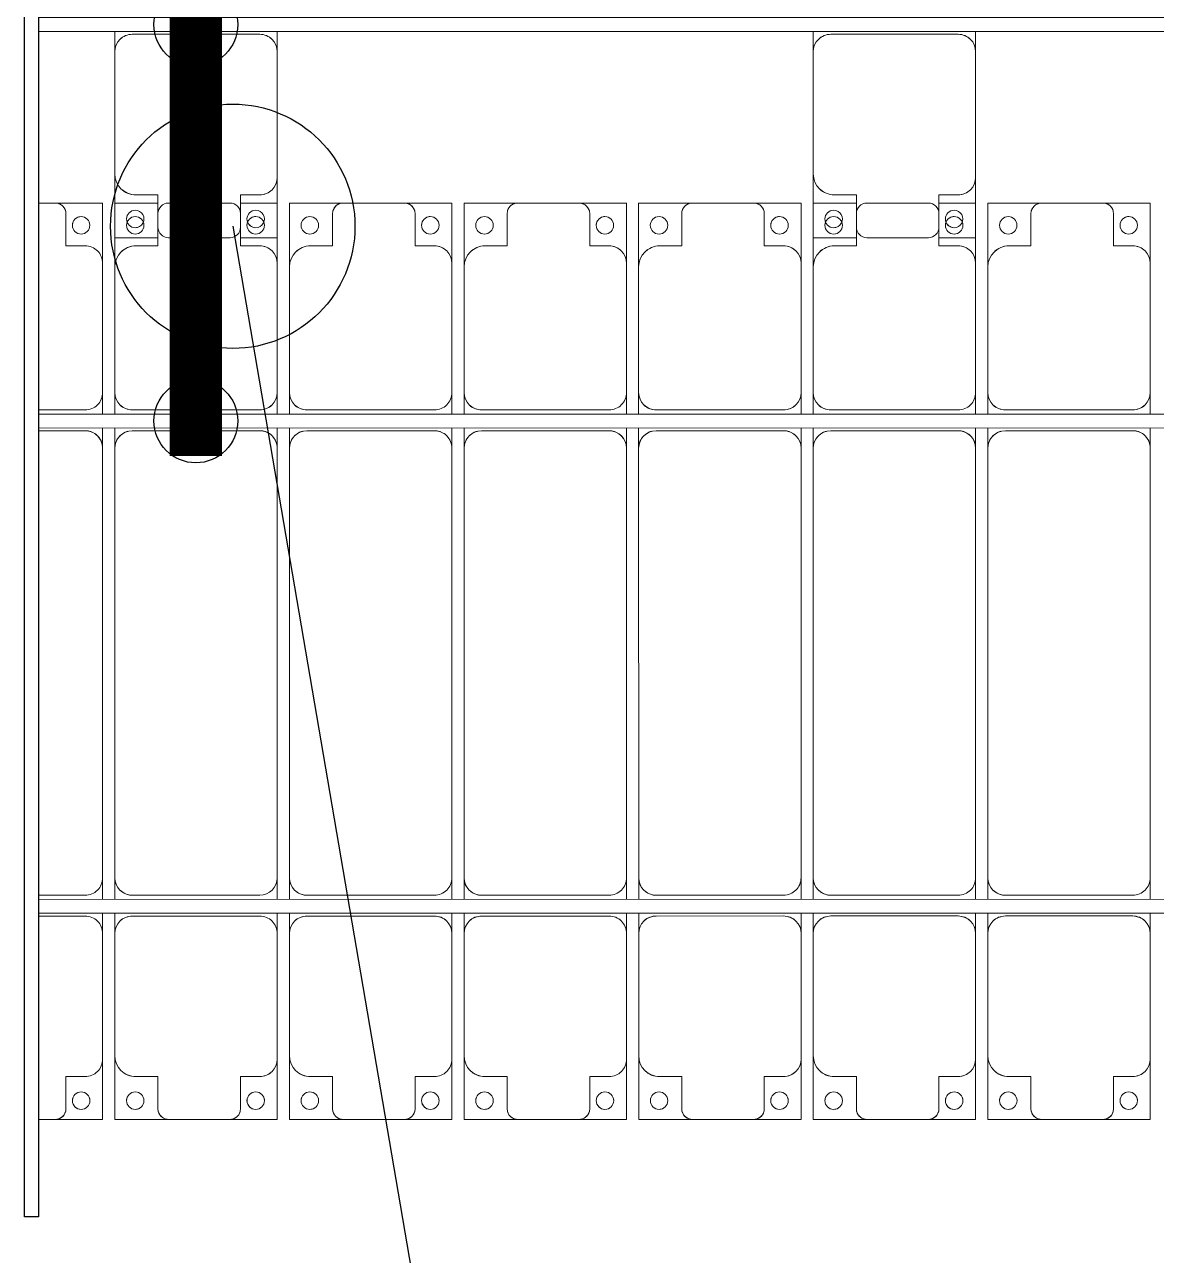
# Model space of a CAD drawing. Header units: millimetres. Extents: x -496478 to -186190, y -204059 to -87354.
# Drawn here: x -403232 to -399991, y -171108 to -167583 of the extents above; entities that cross this region are included whole.
import ezdxf

# ---------------------------------------------------------------- set-up
doc = ezdxf.new("R2010")
doc.units = ezdxf.units.MM
for name, color, linetype, lineweight in [('A-DETL-MBND', 5, 'Continuous', 9), ('A-GENM', 13, 'Continuous', 9), ('S-BEAM', 12, 'Continuous', 9)]:
    doc.layers.add(name, color=color, linetype=linetype, lineweight=lineweight)
for name, color, linetype in [('GC-BICH NEO', 6, 'Continuous'), ('GC-DAY NEO', 5, 'Continuous'), ('GC-HOP 40x60 GIA CUONG', 1, 'Continuous')]:
    doc.layers.add(name, color=color, linetype=linetype)

# ---------------------------------------------------------------- blocks, each defined once
blk = doc.blocks.new('Dải phao đi lại kèm đỡ invester - DẢI PHAO ĐI LẠI-18893-BỐ TRÍ KHUNG KẾT CẤU BÈ PIN 01')
at = {"layer": 'A-DETL-MBND', "color": 8}
for p, q in [((35588.2, 1312.2), (35540, 1312.2)), ((35588.2, 1312.2), (35723.4, 1312.2)), ((35723.4, 1312.2), (35588.2, 1312.2)), ((35723.4, 1312.2), (35723.4, 1139.7)), ((35758.4, 1312.2), (35881.8, 1312.2)), ((35758.4, 1129.7), (35758.4, 1312.2)), ((36088.2, 1312.2), (35911.8, 1312.2)), ((36118.2, 1312.2), (36223.4, 1312.2)), ((36223.4, 1312.2), (36223.4, 1139.7)), ((36258.4, 1312.2), (36411.8, 1312.2)), ((36258.4, 1129.7), (36258.4, 1312.2)), ((36411.8, 1312.2), (36258.4, 1312.2)), ((36588.2, 1312.2), (36411.8, 1312.2)), ((36588.2, 1312.2), (36723.4, 1312.2)), ((36723.4, 1312.2), (36588.2, 1312.2)), ((36723.4, 1312.2), (36723.4, 1139.7)), ((36758.4, 1312.2), (36911.8, 1312.2)), ((36758.4, 1129.7), (36758.4, 1312.2)), ((36911.8, 1312.2), (36758.4, 1312.2)), ((37088.2, 1312.2), (36911.8, 1312.2)), ((37088.2, 1312.2), (37223.4, 1312.2)), ((37223.4, 1312.2), (37088.2, 1312.2)), ((37223.4, 1312.2), (37223.4, 1139.7)), ((37258.4, 1312.2), (37411.8, 1312.2)), ((37258.4, 1129.7), (37258.4, 1312.2)), ((37411.8, 1312.2), (37258.4, 1312.2)), ((37588.2, 1312.2), (37411.8, 1312.2)), ((37588.2, 1312.2), (37723.4, 1312.2)), ((37723.4, 1312.2), (37588.2, 1312.2)), ((37723.4, 1312.2), (37723.4, 1139.7)), ((37758.4, 1312.2), (37881.8, 1312.2)), ((37758.4, 1129.7), (37758.4, 1312.2)), ((38088.2, 1312.2), (37911.8, 1312.2)), ((38118.2, 1312.2), (38223.4, 1312.2)), ((38223.4, 1312.2), (38223.4, 1139.7)), ((38258.4, 1312.2), (38411.8, 1312.2)), ((38258.4, 1129.7), (38258.4, 1312.2)), ((38411.8, 1312.2), (38258.4, 1312.2)), ((38588.2, 1312.2), (38411.8, 1312.2)), ((38588.2, 1312.2), (38723.4, 1312.2)), ((38723.4, 1312.2), (38588.2, 1312.2)), ((38723.4, 1312.2), (38723.4, 1139.7)), ((35618.2, 1189.7), (35618.2, 1282.2)), ((35881.8, 1282.2), (35881.8, 1189.7)), ((36118.2, 1189.7), (36118.2, 1282.2)), ((36381.8, 1282.2), (36381.8, 1189.7)), ((36618.2, 1189.7), (36618.2, 1282.2)), ((36881.8, 1282.2), (36881.8, 1189.7)), ((37118.2, 1189.7), (37118.2, 1282.2)), ((37381.8, 1282.2), (37381.8, 1189.7)), ((37618.2, 1189.7), (37618.2, 1282.2)), ((37881.8, 1282.2), (37881.8, 1189.7)), ((38118.2, 1189.7), (38118.2, 1282.2)), ((38381.8, 1282.2), (38381.8, 1189.7)), ((38618.2, 1189.7), (38618.2, 1282.2)), ((35673.4, 1189.7), (35618.2, 1189.7)), ((35881.8, 1189.7), (35818.4, 1189.7)), ((36173.4, 1189.7), (36118.2, 1189.7)), ((36381.8, 1189.7), (36318.4, 1189.7)), ((36673.4, 1189.7), (36618.2, 1189.7)), ((36881.8, 1189.7), (36818.4, 1189.7)), ((37173.4, 1189.7), (37118.2, 1189.7)), ((37381.8, 1189.7), (37318.4, 1189.7)), ((37673.4, 1189.7), (37618.2, 1189.7)), ((37881.8, 1189.7), (37818.4, 1189.7)), ((38173.4, 1189.7), (38118.2, 1189.7)), ((38381.8, 1189.7), (38318.4, 1189.7)), ((38673.4, 1189.7), (38618.2, 1189.7)), ((35723.4, 769.7), (35723.4, 1139.7)), ((35758.4, 1129.7), (35758.4, 769.7)), ((36223.4, 769.7), (36223.4, 1139.7)), ((36258.4, 1129.7), (36258.4, 769.7)), ((36723.4, 769.7), (36723.4, 1139.7)), ((36758.4, 1129.7), (36758.4, 769.7)), ((37223.4, 769.7), (37223.4, 1139.7)), ((37258.4, 1129.7), (37258.4, 769.7)), ((37723.4, 769.7), (37723.4, 1139.7)), ((37758.4, 1129.7), (37758.4, 769.7)), ((38223.4, 769.7), (38223.4, 1139.7)), ((38258.4, 1129.7), (38258.4, 769.7)), ((38723.4, 769.7), (38723.4, 1139.7)), ((35723.4, 769.7), (35723.4, 708)), ((35758.4, 708), (35758.4, 769.7)), ((36223.4, 769.7), (36223.4, 708)), ((36258.4, 708), (36258.4, 769.7)), ((36723.4, 769.7), (36723.4, 708)), ((36758.4, 708), (36758.4, 769.7)), ((37223.4, 769.7), (37223.4, 708)), ((37258.4, 708), (37258.4, 769.7)), ((37723.4, 769.7), (37723.4, 708)), ((37758.4, 708), (37758.4, 769.7)), ((38223.4, 769.7), (38223.4, 708)), ((38258.4, 708), (38258.4, 769.7)), ((38723.4, 769.7), (38723.4, 708)), ((35540, 719.7), (35673.4, 719.7)), ((35808.4, 719.7), (36173.4, 719.7)), ((36308.4, 719.7), (36673.4, 719.7)), ((36808.4, 719.7), (37173.4, 719.7)), ((37308.4, 719.7), (37673.4, 719.7)), ((37808.4, 719.7), (38173.4, 719.7)), ((38308.4, 719.7), (38673.4, 719.7)), ((35673.4, 660.3), (35540, 660.3)), ((35723.4, 668), (35723.4, 610.3)), ((35758.4, 610.3), (35758.4, 668)), ((36173.4, 660.3), (35808.4, 660.3)), ((36223.4, 668), (36223.4, 610.3)), ((36258.4, 610.3), (36258.4, 668)), ((36673.4, 660.3), (36308.4, 660.3)), ((36723.4, 668), (36723.4, 610.3)), ((36758.4, 610.3), (36758.4, 668)), ((37173.4, 660.3), (36808.4, 660.3)), ((37223.4, 668), (37223.4, 610.3)), ((37258.4, 610.3), (37258.4, 668)), ((37673.4, 660.3), (37308.4, 660.3)), ((37723.4, 668), (37723.4, 610.3)), ((37758.4, 610.3), (37758.4, 668)), ((38173.4, 660.3), (37808.4, 660.3)), ((38223.4, 668), (38223.4, 610.3)), ((38258.4, 610.3), (38258.4, 668)), ((38673.4, 660.3), (38308.4, 660.3)), ((38723.4, 668), (38723.4, 610.3)), ((35723.4, -620.3), (35723.4, 610.3)), ((35758.4, 610.3), (35758.4, -620.3)), ((36223.4, -620.3), (36223.4, 610.3)), ((36258.4, 610.3), (36258.4, -620.3)), ((36723.4, -620.3), (36723.4, 610.3)), ((36758.4, 610.3), (36758.4, -620.3)), ((37223.4, -620.3), (37223.4, 610.3)), ((37258.4, 610.3), (37258.4, -620.3)), ((37723.4, -620.3), (37723.4, 610.3)), ((37758.4, 610.3), (37758.4, -620.3)), ((38223.4, -620.3), (38223.4, 610.3)), ((38258.4, 610.3), (38258.4, -620.3)), ((38723.4, -620.3), (38723.4, 610.3)), ((35723.4, -620.3), (35723.4, -682)), ((35758.4, -682), (35758.4, -620.3)), ((36223.4, -620.3), (36223.4, -682)), ((36258.4, -682), (36258.4, -620.3)), ((36723.4, -620.3), (36723.4, -682)), ((36758.4, -682), (36758.4, -620.3)), ((37223.4, -620.3), (37223.4, -682)), ((37258.4, -682), (37258.4, -620.3)), ((37723.4, -620.3), (37723.4, -682)), ((37758.4, -682), (37758.4, -620.3)), ((38223.4, -620.3), (38223.4, -682)), ((38258.4, -682), (38258.4, -620.3)), ((38723.4, -620.3), (38723.4, -682)), ((35540, -670.3), (35673.4, -670.3)), ((35808.4, -670.3), (36173.4, -670.3)), ((36308.4, -670.3), (36673.4, -670.3)), ((36808.4, -670.3), (37173.4, -670.3)), ((37308.4, -670.3), (37673.4, -670.3)), ((37808.4, -670.3), (38173.4, -670.3)), ((38308.4, -670.3), (38673.4, -670.3)), ((35673.4, -729.7), (35540, -729.7)), ((35723.4, -722), (35723.4, -779.7)), ((35758.4, -779.7), (35758.4, -722)), ((36173.4, -729.7), (35808.4, -729.7)), ((36223.4, -722), (36223.4, -779.7)), ((36258.4, -779.7), (36258.4, -722)), ((36673.4, -729.7), (36308.4, -729.7)), ((36723.4, -722), (36723.4, -779.7)), ((36758.4, -779.7), (36758.4, -722)), ((37173.4, -729.7), (36808.4, -729.7)), ((37223.4, -722), (37223.4, -779.7)), ((37258.4, -779.7), (37258.4, -722)), ((37673.4, -729.7), (37308.4, -729.7)), ((37723.4, -722), (37723.4, -779.7)), ((37758.4, -779.7), (37758.4, -722)), ((38173.4, -729.7), (37808.4, -729.7)), ((38223.4, -722), (38223.4, -779.7)), ((38258.4, -779.7), (38258.4, -722)), ((38673.4, -729.7), (38308.4, -729.7)), ((38723.4, -722), (38723.4, -779.7)), ((35723.4, -1139.7), (35723.4, -779.7)), ((35758.4, -779.7), (35758.4, -1129.7)), ((36223.4, -1139.7), (36223.4, -779.7)), ((36258.4, -779.7), (36258.4, -1129.7)), ((36723.4, -1139.7), (36723.4, -779.7)), ((36758.4, -779.7), (36758.4, -1129.7)), ((37223.4, -1139.7), (37223.4, -779.7)), ((37258.4, -779.7), (37258.4, -1129.7)), ((37723.4, -1139.7), (37723.4, -779.7)), ((37758.4, -779.7), (37758.4, -1129.7)), ((38223.4, -1139.7), (38223.4, -779.7)), ((38258.4, -779.7), (38258.4, -1129.7)), ((38723.4, -1139.7), (38723.4, -779.7)), ((35723.4, -1139.7), (35723.4, -1312.2)), ((35758.4, -1312.2), (35758.4, -1129.7)), ((36223.4, -1139.7), (36223.4, -1312.2)), ((36258.4, -1312.2), (36258.4, -1129.7)), ((36723.4, -1139.7), (36723.4, -1312.2)), ((36758.4, -1312.2), (36758.4, -1129.7)), ((37223.4, -1139.7), (37223.4, -1312.2)), ((37258.4, -1312.2), (37258.4, -1129.7)), ((37723.4, -1139.7), (37723.4, -1312.2)), ((37758.4, -1312.2), (37758.4, -1129.7)), ((38223.4, -1139.7), (38223.4, -1312.2)), ((38258.4, -1312.2), (38258.4, -1129.7)), ((38723.4, -1139.7), (38723.4, -1312.2)), ((35618.2, -1282.2), (35618.2, -1189.7)), ((35618.2, -1189.7), (35673.4, -1189.7)), ((35818.4, -1189.7), (35881.8, -1189.7)), ((35881.8, -1189.7), (35881.8, -1282.2)), ((36118.2, -1282.2), (36118.2, -1189.7)), ((36118.2, -1189.7), (36173.4, -1189.7)), ((36318.4, -1189.7), (36381.8, -1189.7)), ((36381.8, -1189.7), (36381.8, -1282.2)), ((36618.2, -1282.2), (36618.2, -1189.7)), ((36618.2, -1189.7), (36673.4, -1189.7)), ((36818.4, -1189.7), (36881.8, -1189.7)), ((36881.8, -1189.7), (36881.8, -1282.2)), ((37118.2, -1282.2), (37118.2, -1189.7)), ((37118.2, -1189.7), (37173.4, -1189.7)), ((37318.4, -1189.7), (37381.8, -1189.7)), ((37381.8, -1189.7), (37381.8, -1282.2)), ((37618.2, -1282.2), (37618.2, -1189.7)), ((37618.2, -1189.7), (37673.4, -1189.7)), ((37818.4, -1189.7), (37881.8, -1189.7)), ((37881.8, -1189.7), (37881.8, -1282.2)), ((38118.2, -1282.2), (38118.2, -1189.7)), ((38118.2, -1189.7), (38173.4, -1189.7)), ((38318.4, -1189.7), (38381.8, -1189.7)), ((38381.8, -1189.7), (38381.8, -1282.2)), ((38618.2, -1282.2), (38618.2, -1189.7)), ((38618.2, -1189.7), (38673.4, -1189.7)), ((35540, -1312.2), (35588.2, -1312.2)), ((35723.4, -1312.2), (35588.2, -1312.2)), ((35588.2, -1312.2), (35723.4, -1312.2)), ((35911.8, -1312.2), (35758.4, -1312.2)), ((35758.4, -1312.2), (35911.8, -1312.2)), ((35911.8, -1312.2), (36088.2, -1312.2)), ((36223.4, -1312.2), (36088.2, -1312.2)), ((36088.2, -1312.2), (36223.4, -1312.2)), ((36411.8, -1312.2), (36258.4, -1312.2)), ((36258.4, -1312.2), (36411.8, -1312.2)), ((36411.8, -1312.2), (36588.2, -1312.2)), ((36723.4, -1312.2), (36588.2, -1312.2)), ((36588.2, -1312.2), (36723.4, -1312.2)), ((36911.8, -1312.2), (36758.4, -1312.2)), ((36758.4, -1312.2), (36911.8, -1312.2)), ((36911.8, -1312.2), (37088.2, -1312.2)), ((37223.4, -1312.2), (37088.2, -1312.2)), ((37088.2, -1312.2), (37223.4, -1312.2)), ((37411.8, -1312.2), (37258.4, -1312.2)), ((37258.4, -1312.2), (37411.8, -1312.2)), ((37411.8, -1312.2), (37588.2, -1312.2)), ((37723.4, -1312.2), (37588.2, -1312.2)), ((37588.2, -1312.2), (37723.4, -1312.2)), ((37911.8, -1312.2), (37758.4, -1312.2)), ((37758.4, -1312.2), (37911.8, -1312.2)), ((37911.8, -1312.2), (38088.2, -1312.2)), ((38223.4, -1312.2), (38088.2, -1312.2)), ((38088.2, -1312.2), (38223.4, -1312.2)), ((38411.8, -1312.2), (38258.4, -1312.2)), ((38258.4, -1312.2), (38411.8, -1312.2)), ((38411.8, -1312.2), (38588.2, -1312.2)), ((38723.4, -1312.2), (38588.2, -1312.2)), ((38588.2, -1312.2), (38723.4, -1312.2))]:
    blk.add_line(p, q, dxfattribs=at)
for centre, radius, start, end in [((35588.2, 1282.2), 30, 360, 90), ((35588.2, 1282.2), 30, 75, 90), ((35588.2, 1282.2), 30, 15, 90), ((35588.2, 1282.2), 30, 75, 90), ((35911.8, 1282.2), 30, 90, 180), ((36088.2, 1282.2), 30, 0, 90), ((36411.8, 1282.2), 30, 90, 180), ((36411.8, 1282.2), 30, 90, 165), ((36411.8, 1282.2), 30, 90, 105), ((36411.8, 1282.2), 30, 90, 105), ((36588.2, 1282.2), 30, 0, 90), ((36588.2, 1282.2), 30, 75, 90), ((36588.2, 1282.2), 30, 15, 90), ((36588.2, 1282.2), 30, 75, 90), ((36911.8, 1282.2), 30, 90, 180), ((36911.8, 1282.2), 30, 90, 165), ((36911.8, 1282.2), 30, 90, 105), ((36911.8, 1282.2), 30, 90, 105), ((37088.2, 1282.2), 30, 0, 90), ((37088.2, 1282.2), 30, 75, 90), ((37088.2, 1282.2), 30, 15, 90), ((37088.2, 1282.2), 30, 75, 90), ((37411.8, 1282.2), 30, 90, 180), ((37411.8, 1282.2), 30, 90, 165), ((37411.8, 1282.2), 30, 90, 105), ((37411.8, 1282.2), 30, 90, 105), ((37588.2, 1282.2), 30, 0, 90), ((37588.2, 1282.2), 30, 75, 90), ((37588.2, 1282.2), 30, 15, 90), ((37588.2, 1282.2), 30, 75, 90), ((37911.8, 1282.2), 30, 90, 180), ((38088.2, 1282.2), 30, 360, 90), ((38411.8, 1282.2), 30, 90, 180), ((38411.8, 1282.2), 30, 90, 165), ((38411.8, 1282.2), 30, 90, 105), ((38411.8, 1282.2), 30, 90, 105), ((38588.2, 1282.2), 30, 360, 90), ((38588.2, 1282.2), 30, 75, 90), ((38588.2, 1282.2), 30, 15, 90), ((38588.2, 1282.2), 30, 75, 90), ((35661.8, 1248.6), 25, 90, 270), ((35661.8, 1248.6), 25, 120, 135), ((35661.8, 1248.6), 25, 90, 105), ((35661.8, 1248.6), 25, 270, 90), ((35816.8, 1248.6), 25, 90, 270), ((35816.8, 1248.6), 25, 270, 90), ((36161.8, 1248.6), 25, 90, 270), ((36161.8, 1248.6), 25, 120, 135), ((36161.8, 1248.6), 25, 90, 105), ((36161.8, 1248.6), 25, 270, 90), ((36316.8, 1248.6), 25, 90, 270), ((36316.8, 1248.6), 25, 270, 90), ((36661.8, 1248.6), 25, 90, 270), ((36661.8, 1248.6), 25, 120, 135), ((36661.8, 1248.6), 25, 90, 105), ((36661.8, 1248.6), 25, 270, 90), ((36816.8, 1248.6), 25, 90, 270), ((36816.8, 1248.6), 25, 270, 90), ((37161.8, 1248.6), 25, 90, 270), ((37161.8, 1248.6), 25, 120, 135), ((37161.8, 1248.6), 25, 90, 105), ((37161.8, 1248.6), 25, 270, 90), ((37316.8, 1248.6), 25, 90, 270), ((37316.8, 1248.6), 25, 270, 90), ((37661.8, 1248.6), 25, 90, 270), ((37661.8, 1248.6), 25, 120, 135), ((37661.8, 1248.6), 25, 90, 105), ((37661.8, 1248.6), 25, 270, 90), ((37816.8, 1248.6), 25, 90, 270), ((37816.8, 1248.6), 25, 270, 90), ((38161.8, 1248.6), 25, 90, 270), ((38161.8, 1248.6), 25, 120, 135), ((38161.8, 1248.6), 25, 90, 105), ((38161.8, 1248.6), 25, 270, 90), ((38316.8, 1248.6), 25, 90, 270), ((38316.8, 1248.6), 25, 270, 90), ((38661.8, 1248.6), 25, 90, 270), ((38661.8, 1248.6), 25, 120, 135), ((38661.8, 1248.6), 25, 90, 105), ((38661.8, 1248.6), 25, 270, 90), ((35661.8, 1248.6), 25, 150, 180), ((36161.8, 1248.6), 25, 150, 180), ((36661.8, 1248.6), 25, 150, 180), ((37161.8, 1248.6), 25, 150, 180), ((37661.8, 1248.6), 25, 150, 180), ((38161.8, 1248.6), 25, 150, 180), ((38661.8, 1248.6), 25, 150, 180), ((35673.4, 1139.7), 50, 360, 90), ((35673.4, 1139.7), 50, 45, 90), ((35818.4, 1129.7), 60, 90, 180), ((35818.4, 1129.7), 60, 90, 135), ((36173.4, 1139.7), 50, 0, 90), ((36173.4, 1139.7), 50, 45, 90), ((36318.4, 1129.7), 60, 90, 180), ((36318.4, 1129.7), 60, 90, 135), ((36673.4, 1139.7), 50, 0, 90), ((36673.4, 1139.7), 50, 45, 90), ((36818.4, 1129.7), 60, 90, 180), ((36818.4, 1129.7), 60, 90, 135), ((37173.4, 1139.7), 50, 0, 90), ((37173.4, 1139.7), 50, 45, 90), ((37318.4, 1129.7), 60, 90, 180), ((37318.4, 1129.7), 60, 90, 135), ((37673.4, 1139.7), 50, 0, 90), ((37673.4, 1139.7), 50, 45, 90), ((37818.4, 1129.7), 60, 90, 180), ((37818.4, 1129.7), 60, 90, 135), ((38173.4, 1139.7), 50, 0, 90), ((38173.4, 1139.7), 50, 45, 90), ((38318.4, 1129.7), 60, 90, 180), ((38318.4, 1129.7), 60, 90, 135), ((38673.4, 1139.7), 50, 0, 90), ((38673.4, 1139.7), 50, 45, 90), ((35673.4, 769.7), 50, 270, 0), ((35808.4, 769.7), 50, 180, 270), ((36173.4, 769.7), 50, 270, 360), ((36308.4, 769.7), 50, 180, 270), ((36673.4, 769.7), 50, 270, 0), ((36808.4, 769.7), 50, 180, 270), ((37173.4, 769.7), 50, 270, 0), ((37308.4, 769.7), 50, 180, 270), ((37673.4, 769.7), 50, 270, 360), ((37808.4, 769.7), 50, 180, 270), ((38173.4, 769.7), 50, 270, 0), ((38308.4, 769.7), 50, 180, 270), ((38673.4, 769.7), 50, 270, 360), ((35673.4, 769.7), 50, 270, 315), ((35808.4, 769.7), 50, 225, 270), ((36173.4, 769.7), 50, 270, 315), ((36308.4, 769.7), 50, 225, 270), ((36673.4, 769.7), 50, 270, 315), ((36808.4, 769.7), 50, 225, 270), ((37173.4, 769.7), 50, 270, 315), ((37308.4, 769.7), 50, 227.2877, 270), ((37673.4, 769.7), 50, 270, 315), ((37808.4, 769.7), 50, 225, 270), ((38173.4, 769.7), 50, 270, 315), ((38308.4, 769.7), 50, 225, 270), ((38673.4, 769.7), 50, 270, 315), ((35673.4, 610.3), 50, 360, 90), ((35673.4, 610.3), 50, 15, 90), ((35808.4, 610.3), 50, 90, 180), ((35808.4, 610.3), 50, 105, 180), ((36173.4, 610.3), 50, 360, 90), ((36173.4, 610.3), 50, 15, 90), ((36308.4, 610.3), 50, 90, 180), ((36308.4, 610.3), 50, 105, 180), ((36673.4, 610.3), 50, 360, 90), ((36673.4, 610.3), 50, 15, 90), ((36808.4, 610.3), 50, 90, 180), ((36808.4, 610.3), 50, 105, 180), ((37173.4, 610.3), 50, 0, 90), ((37173.4, 610.3), 50, 15, 90), ((37308.4, 610.3), 50, 90, 180), ((37308.4, 610.3), 50, 135, 180), ((37308.4, 610.3), 50, 105, 132.7139), ((37673.4, 610.3), 50, 0, 90), ((37673.4, 610.3), 50, 15, 90), ((37808.4, 610.3), 50, 90, 180), ((37808.4, 610.3), 50, 105, 180), ((38173.4, 610.3), 50, 0, 90), ((38173.4, 610.3), 50, 15, 90), ((38308.4, 610.3), 50, 90, 180), ((38308.4, 610.3), 50, 105, 180), ((38673.4, 610.3), 50, 360, 90), ((38673.4, 610.3), 50, 15, 90), ((35673.4, -620.3), 50, 270, 0), ((35673.4, -620.3), 50, 270, 0), ((35808.4, -620.3), 50, 180, 270), ((35808.4, -620.3), 50, 195, 270), ((36173.4, -620.3), 50, 270, 360), ((36173.4, -620.3), 50, 270, 360), ((36308.4, -620.3), 50, 180, 270), ((36308.4, -620.3), 50, 195, 270), ((36673.4, -620.3), 50, 270, 0), ((36673.4, -620.3), 50, 270, 0), ((36808.4, -620.3), 50, 180, 270), ((36808.4, -620.3), 50, 195, 270), ((37173.4, -620.3), 50, 270, 0), ((37173.4, -620.3), 50, 270, 0), ((37308.4, -620.3), 50, 180, 270), ((37308.4, -620.3), 50, 195, 270), ((37673.4, -620.3), 50, 270, 0), ((37673.4, -620.3), 50, 270, 0), ((37808.4, -620.3), 50, 180, 270), ((37808.4, -620.3), 50, 195, 270), ((38173.4, -620.3), 50, 270, 0), ((38173.4, -620.3), 50, 270, 0), ((38308.4, -620.3), 50, 180, 270), ((38308.4, -620.3), 50, 195, 270), ((38673.4, -620.3), 50, 270, 0), ((38673.4, -620.3), 50, 270, 0), ((35673.4, -779.7), 50, 360, 90), ((35673.4, -779.7), 50, 45, 90), ((35808.4, -779.7), 50, 90, 180), ((35808.4, -779.7), 50, 90, 135), ((36173.4, -779.7), 50, 360, 90), ((36173.4, -779.7), 50, 45, 90), ((36308.4, -779.7), 50, 90, 180), ((36308.4, -779.7), 50, 90, 135), ((36673.4, -779.7), 50, 0, 90), ((36673.4, -779.7), 50, 45, 90), ((36808.4, -779.7), 50, 90, 180), ((36808.4, -779.7), 50, 90, 135), ((37173.4, -779.7), 50, 360, 90), ((37173.4, -779.7), 50, 45, 90), ((37308.4, -779.7), 50, 90, 180), ((37308.4, -779.7), 50, 90, 132.7406), ((37673.4, -779.7), 50, 0, 90), ((37673.4, -779.7), 50, 45, 90), ((37808.4, -779.7), 50, 90, 180), ((37808.4, -779.7), 50, 90, 135), ((38173.4, -779.7), 50, 0, 90), ((38173.4, -779.7), 50, 45, 90), ((38308.4, -779.7), 50, 90, 180), ((38308.4, -779.7), 50, 90, 135), ((38673.4, -779.7), 50, 0, 90), ((38673.4, -779.7), 50, 45, 90), ((35673.4, -1139.7), 50, 270, 0), ((35818.4, -1129.7), 60, 180, 270), ((36173.4, -1139.7), 50, 270, 360), ((36318.4, -1129.7), 60, 180, 270), ((36673.4, -1139.7), 50, 270, 0), ((36818.4, -1129.7), 60, 180, 270), ((37173.4, -1139.7), 50, 270, 0), ((37318.4, -1129.7), 60, 180, 270), ((37673.4, -1139.7), 50, 270, 360), ((37818.4, -1129.7), 60, 180, 270), ((38173.4, -1139.7), 50, 270, 360), ((38318.4, -1129.7), 60, 180, 270), ((38673.4, -1139.7), 50, 270, 360), ((35673.4, -1139.7), 50, 270, 315), ((35818.4, -1129.7), 60, 225, 270), ((36173.4, -1139.7), 50, 270, 315), ((36318.4, -1129.7), 60, 225, 270), ((36673.4, -1139.7), 50, 270, 315), ((36818.4, -1129.7), 60, 225, 270), ((37173.4, -1139.7), 50, 270, 315), ((37318.4, -1129.7), 60, 225, 270), ((37673.4, -1139.7), 50, 270, 315), ((37818.4, -1129.7), 60, 225, 270), ((38173.4, -1139.7), 50, 270, 315), ((38318.4, -1129.7), 60, 225, 270), ((38673.4, -1139.7), 50, 270, 315), ((35661.8, -1258.6), 25, 90, 270), ((35661.8, -1258.6), 25, 270, 90), ((35816.8, -1258.6), 25, 90, 270), ((35816.8, -1258.6), 25, 270, 90), ((36161.8, -1258.6), 25, 90, 270), ((36161.8, -1258.6), 25, 270, 90), ((36316.8, -1258.6), 25, 90, 270), ((36316.8, -1258.6), 25, 270, 90), ((36661.8, -1258.6), 25, 90, 270), ((36661.8, -1258.6), 25, 270, 90), ((36816.8, -1258.6), 25, 90, 270), ((36816.8, -1258.6), 25, 270, 90), ((37161.8, -1258.6), 25, 90, 270), ((37161.8, -1258.6), 25, 270, 90), ((37316.8, -1258.6), 25, 90, 270), ((37316.8, -1258.6), 25, 270, 90), ((37661.8, -1258.6), 25, 90, 270), ((37661.8, -1258.6), 25, 270, 90), ((37816.8, -1258.6), 25, 90, 270), ((37816.8, -1258.6), 25, 270, 90), ((38161.8, -1258.6), 25, 90, 270), ((38161.8, -1258.6), 25, 270, 90), ((38316.8, -1258.6), 25, 90, 270), ((38316.8, -1258.6), 25, 270, 90), ((38661.8, -1258.6), 25, 90, 270), ((38661.8, -1258.6), 25, 270, 90), ((35661.8, -1258.6), 25, 165, 270), ((35661.8, -1258.6), 25, 0, 15), ((35816.8, -1258.6), 25, 165, 180), ((36161.8, -1258.6), 25, 165, 270), ((36161.8, -1258.6), 25, 0, 15), ((36316.8, -1258.6), 25, 165, 180), ((36661.8, -1258.6), 25, 165, 270), ((36661.8, -1258.6), 25, 0, 15), ((36816.8, -1258.6), 25, 165, 180), ((37161.8, -1258.6), 25, 165, 270), ((37161.8, -1258.6), 25, 360, 15), ((37316.8, -1258.6), 25, 165, 180), ((37661.8, -1258.6), 25, 165, 270), ((37661.8, -1258.6), 25, 0, 15), ((37816.8, -1258.6), 25, 165, 180), ((38161.8, -1258.6), 25, 165, 270), ((38161.8, -1258.6), 25, 0, 15), ((38316.8, -1258.6), 25, 165, 180), ((38661.8, -1258.6), 25, 165, 270), ((38661.8, -1258.6), 25, 360, 15), ((35588.2, -1282.2), 30, 270, 360), ((35588.2, -1282.2), 30, 270, 345), ((35588.2, -1282.2), 30, 315, 330), ((35588.2, -1282.2), 30, 315, 330), ((35816.8, -1258.6), 25, 270, 285), ((35911.8, -1282.2), 30, 180, 270), ((35911.8, -1282.2), 30, 195, 270), ((36088.2, -1282.2), 30, 270, 0), ((36088.2, -1282.2), 30, 270, 345), ((36088.2, -1282.2), 30, 315, 330), ((36088.2, -1282.2), 30, 315, 330), ((36316.8, -1258.6), 25, 270, 285), ((36411.8, -1282.2), 30, 180, 270), ((36411.8, -1282.2), 30, 195, 270), ((36588.2, -1282.2), 30, 270, 360), ((36588.2, -1282.2), 30, 270, 345), ((36588.2, -1282.2), 30, 315, 330), ((36588.2, -1282.2), 30, 315, 330), ((36816.8, -1258.6), 25, 270, 285), ((36911.8, -1282.2), 30, 180, 270), ((36911.8, -1282.2), 30, 195, 270), ((37088.2, -1282.2), 30, 270, 360), ((37088.2, -1282.2), 30, 270, 345), ((37088.2, -1282.2), 30, 315, 330), ((37088.2, -1282.2), 30, 315, 330), ((37316.8, -1258.6), 25, 270, 285), ((37411.8, -1282.2), 30, 180, 270), ((37411.8, -1282.2), 30, 195, 270), ((37588.2, -1282.2), 30, 270, 0), ((37588.2, -1282.2), 30, 270, 345), ((37588.2, -1282.2), 30, 315, 330), ((37588.2, -1282.2), 30, 315, 330), ((37816.8, -1258.6), 25, 270, 285), ((37911.8, -1282.2), 30, 180, 270), ((37911.8, -1282.2), 30, 195, 270), ((38088.2, -1282.2), 30, 270, 360), ((38088.2, -1282.2), 30, 270, 345), ((38088.2, -1282.2), 30, 315, 330), ((38088.2, -1282.2), 30, 315, 330), ((38316.8, -1258.6), 25, 270, 285), ((38411.8, -1282.2), 30, 180, 270), ((38411.8, -1282.2), 30, 195, 270), ((38588.2, -1282.2), 30, 270, 360), ((38588.2, -1282.2), 30, 270, 345), ((38588.2, -1282.2), 30, 315, 330), ((38588.2, -1282.2), 30, 315, 330), ((35588.2, -1282.2), 30, 270, 285), ((35588.2, -1282.2), 30, 270, 285), ((35911.8, -1282.2), 30, 255, 270), ((35911.8, -1282.2), 30, 255, 270), ((36088.2, -1282.2), 30, 270, 285), ((36088.2, -1282.2), 30, 270, 285), ((36411.8, -1282.2), 30, 255, 270), ((36411.8, -1282.2), 30, 255, 270), ((36588.2, -1282.2), 30, 270, 285), ((36588.2, -1282.2), 30, 270, 285), ((36911.8, -1282.2), 30, 255, 270), ((36911.8, -1282.2), 30, 255, 270), ((37088.2, -1282.2), 30, 270, 285), ((37088.2, -1282.2), 30, 270, 285), ((37411.8, -1282.2), 30, 255, 270), ((37411.8, -1282.2), 30, 255, 270), ((37588.2, -1282.2), 30, 270, 285), ((37588.2, -1282.2), 30, 270, 285), ((37911.8, -1282.2), 30, 255, 270), ((37911.8, -1282.2), 30, 255, 270), ((38088.2, -1282.2), 30, 270, 285), ((38088.2, -1282.2), 30, 270, 285), ((38411.8, -1282.2), 30, 255, 270), ((38411.8, -1282.2), 30, 255, 270), ((38588.2, -1282.2), 30, 270, 285), ((38588.2, -1282.2), 30, 270, 285)]:
    blk.add_arc(centre, radius, start, end, dxfattribs=at)
blk = doc.blocks.new('Dai phao do pin - DẢI PHAO ĐỠ PIN-V19-BỐ TRÍ KHUNG KẾT CẤU BÈ PIN 01')
at = {"layer": 'A-DETL-MBND', "color": 8}
for p, q in [((-1312.2, 241.6), (-1129.7, 241.6)), ((-1312.2, 118.2), (-1312.2, 241.6)), ((-779.7, 241.6), (-1129.7, 241.6)), ((-779.7, 241.6), (-722, 241.6)), ((-1189.7, 181.6), (-1189.7, 118.2)), ((-729.7, -173.4), (-729.7, 191.6)), ((-1189.7, 118.2), (-1282.2, 118.2)), ((-1312.2, 88.2), (-1312.2, -88.2)), ((-1312.2, -223.4), (-1312.2, -118.2)), ((-1282.2, -118.2), (-1189.7, -118.2)), ((-1189.7, -118.2), (-1189.7, -173.4)), ((-1139.7, -223.4), (-1312.2, -223.4)), ((-1139.7, -223.4), (-779.7, -223.4)), ((-722, -223.4), (-779.7, -223.4))]:
    blk.add_line(p, q, dxfattribs=at)
for centre, radius, start, end in [((-1129.7, 181.6), 60, 90, 180), ((-1129.7, 181.6), 60, 135, 180), ((-779.7, 191.6), 50, 360, 90), ((-779.7, 191.6), 50, 360, 45), ((-1258.6, 183.2), 25, 0, 180), ((-1258.6, 183.2), 25, 180, 0), ((-1258.6, 183.2), 25, 180, 195), ((-1282.2, 88.2), 30, 90, 180), ((-1282.2, -88.2), 30, 180, 270), ((-1258.6, -161.8), 25, 0, 180), ((-1258.6, -161.8), 25, 105, 180), ((-1258.6, -161.8), 25, 180, 0), ((-1139.7, -173.4), 50, 180, 270), ((-1139.7, -173.4), 50, 180, 225), ((-779.7, -173.4), 50, 270, 360), ((-779.7, -173.4), 50, 315, 360)]:
    blk.add_arc(centre, radius, start, end, dxfattribs=at)
blk = doc.blocks.new('Dai phao do pin - DẢI PHAO ĐỠ PIN-V20-BỐ TRÍ KHUNG KẾT CẤU BÈ PIN 01')
at = {"layer": 'A-DETL-MBND', "color": 8}
for p, q in [((-1312.2, 241.6), (-1129.7, 241.6)), ((-1312.2, 118.2), (-1312.2, 241.6)), ((-779.7, 241.6), (-1129.7, 241.6)), ((-779.7, 241.6), (-722, 241.6)), ((-1189.7, 181.6), (-1189.7, 118.2)), ((-729.7, -173.4), (-729.7, 191.6)), ((-1189.7, 118.2), (-1282.2, 118.2)), ((-1312.2, 88.2), (-1312.2, -88.2)), ((-1312.2, -223.4), (-1312.2, -118.2)), ((-1282.2, -118.2), (-1189.7, -118.2)), ((-1189.7, -118.2), (-1189.7, -173.4)), ((-1139.7, -223.4), (-1312.2, -223.4)), ((-1139.7, -223.4), (-779.7, -223.4)), ((-722, -223.4), (-779.7, -223.4))]:
    blk.add_line(p, q, dxfattribs=at)
for centre, radius, start, end in [((-1129.7, 181.6), 60, 90, 180), ((-1129.7, 181.6), 60, 135, 180), ((-779.7, 191.6), 50, 360, 90), ((-779.7, 191.6), 50, 360, 45), ((-1258.6, 183.2), 25, 0, 180), ((-1258.6, 183.2), 25, 180, 0), ((-1258.6, 183.2), 25, 180, 195), ((-1282.2, 88.2), 30, 90, 180), ((-1282.2, -88.2), 30, 180, 270), ((-1258.6, -161.8), 25, 0, 180), ((-1258.6, -161.8), 25, 105, 180), ((-1258.6, -161.8), 25, 180, 0), ((-1139.7, -173.4), 50, 180, 270), ((-1139.7, -173.4), 50, 180, 225), ((-779.7, -173.4), 50, 270, 360), ((-779.7, -173.4), 50, 315, 360)]:
    blk.add_arc(centre, radius, start, end, dxfattribs=at)
blk = doc.blocks.new('Dầm C52 - Dầm C52-V86-BỐ TRÍ KHUNG KẾT CẤU BÈ PIN 01')
at = {"layer": 'S-BEAM', "color": 1}
for p, q in [((7389.1, 20), (13349.1, 20)), ((13349.1, -20), (7389.1, -20))]:
    blk.add_line(p, q, dxfattribs=at)
blk = doc.blocks.new('Dầm C52 - Hộp 40x60-24147-BỐ TRÍ KHUNG KẾT CẤU BÈ PIN 01')
at = {"layer": 'S-BEAM', "color": 3, "lineweight": 25}
for p, q in [((-37857.1, -20), (-37857.1, 20)), ((-37857.1, 20), (37857.1, 20)), ((37857.1, -20), (-37857.1, -20))]:
    blk.add_line(p, q, dxfattribs=at)
blk = doc.blocks.new('HOBANMONG_BEPIN 1_rvt-1-BỐ TRÍ KHUNG KẾT CẤU BÈ PIN 01')
at = {"layer": 'A-GENM', "lineweight": 9}
for name, p, rotation in [('Dai phao do pin - DẢI PHAO ĐỠ PIN-V19-BỐ TRÍ KHUNG KẾT CẤU BÈ PIN 01', (-402731.7, -166881.2), 90.00075860989342), ('Dai phao do pin - DẢI PHAO ĐỠ PIN-V20-BỐ TRÍ KHUNG KẾT CẤU BÈ PIN 01', (-400731.7, -166881.2), 90.00075860989342), ('Dải phao đi lại kèm đỡ invester - DẢI PHAO ĐI LẠI-18893-BỐ TRÍ KHUNG KẾT CẤU BÈ PIN 01', (-438731.7, -169407.1), 0.0007586099545854)]:
    blk.add_blockref(name, p, dxfattribs=dict(at, rotation=rotation))
at = {"layer": 'S-BEAM', "lineweight": 9}
for name, p, rotation in [('Dầm C52 - Hộp 40x60-24147-BỐ TRÍ KHUNG KẾT CẤU BÈ PIN 01', (-403212.2, -133140.5), 90.00075860989166), ('Dầm C52 - Dầm C52-V86-BỐ TRÍ KHUNG KẾT CẤU BÈ PIN 01', (-389842.6, -167583), 180.0007586094741), ('Dầm C52 - Dầm C52-V86-BỐ TRÍ KHUNG KẾT CẤU BÈ PIN 01', (-389842.6, -168718.4), 180.0007586094741), ('Dầm C52 - Dầm C52-V86-BỐ TRÍ KHUNG KẾT CẤU BÈ PIN 01', (-389842.5, -170108.4), 180.0007586094741)]:
    blk.add_blockref(name, p, dxfattribs=dict(at, rotation=rotation))

msp = doc.modelspace()

# ---------------------------------------------------------------- linework, layer by layer
at = {"layer": 'GC-BICH NEO'}
msp.add_circle((-402635.7, -168160.8), 350, dxfattribs=at)
at = {"layer": 'GC-DAY NEO'}
msp.add_line((-402635.7, -168160.8), (-401287.5, -176046.4), dxfattribs=at)
at = {"layer": 'GC-HOP 40x60 GIA CUONG', "const_width": 150}
msp.add_lwpolyline([(-402741.3, -168818.4), (-402741.3, -153818.4)], dxfattribs=at)
at = {"layer": 'GC-HOP 40x60 GIA CUONG'}
for centre in [(-402741.3, -167583), (-402741.3, -168718.4)]:
    msp.add_circle(centre, 120, dxfattribs=at)

# ---------------------------------------------------------------- block references
at = {"lineweight": 5}
msp.add_blockref('HOBANMONG_BEPIN 1_rvt-1-BỐ TRÍ KHUNG KẾT CẤU BÈ PIN 01', (0, 0), dxfattribs=at)

doc.saveas('drawing.dxf')
